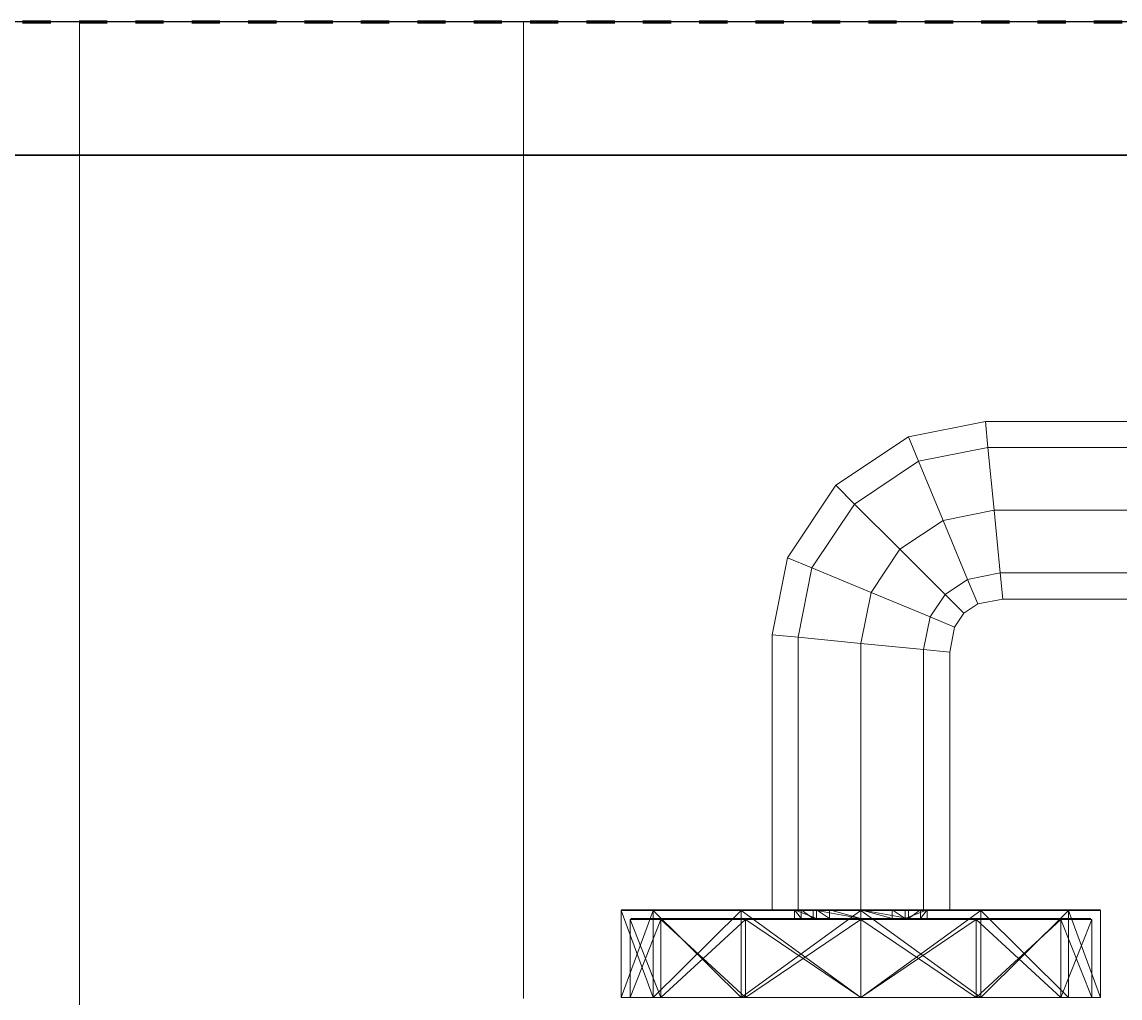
# Model space of a CAD drawing. Header units: millimetres. Extents: x -5300 to 98858, y -5196 to 93886.
# Drawn here: x 15993.5 to 16117.2, y 46375.1 to 46485 of the extents above; entities that cross this region are included whole.
import ezdxf

# ---------------------------------------------------------------- set-up
doc = ezdxf.new("R2010")
doc.units = ezdxf.units.MM
doc.linetypes.add('Штрих', pattern=[6.35, 3.175, -3.175])
doc.linetypes.add('Штрих_2_', pattern=[6.35, 3.175, -3.175])
for name, color, linetype, lineweight, true_color in [('_Разделитель помещений_', 4, 'Штрих', 70, 0x00ffff), ('Двери', 7, 'Continuous', 18, 0x7f7f7f), ('Обобщенные модели', 7, 'Continuous', 18, 0x7f7f7f), ('Стены', 7, 'Continuous', 18, 0x7f7f7f), ('Стены разрез', 7, 'Continuous', 50, 0x7f7f7f)]:
    doc.layers.add(name, color=color, linetype=linetype, lineweight=lineweight, true_color=true_color)

# ---------------------------------------------------------------- blocks, each defined once
blk = doc.blocks.new('СТВ_Перегородка_Кирпич 171644 - СТВ_Перегородка_Кирпич 171644-247664-Подвал')
at = {"layer": 'Стены', "color": 254, "true_color": 0xd4d4d4}
for p, q in [((16000, 46485), (16000, 46485)), ((16000, 46485), (17100, 46485)), ((16000, 46470), (16000, 46485)), ((16000, 46470), (16000, 46470)), ((16000, 46470), (17100, 46470)), ((16000, 46350), (16000, 46470)), ((17100, 46470), (16000, 46470)), ((16000, 46470), (16000, 46470))]:
    blk.add_line(p, q, dxfattribs=at)
at = {"layer": 'Стены разрез', "color": 254, "lineweight": 25, "true_color": 0xd4d4d4}
for p, q in [((17480, 46485), (15765, 46485)), ((21250, 46470), (15750, 46470)), ((15765, 46470), (17480, 46470))]:
    blk.add_line(p, q, dxfattribs=at)
blk = doc.blocks.new('Д-5 171702 - Д-5-247725-Подвал')
at = {"layer": 'Двери', "color": 254, "true_color": 0xd4d4d4}
for p, q in [((16000, 46335), (16000, 46485)), ((16000, 46485), (16050, 46485)), ((16050, 46485), (16000, 46485)), ((16000, 46485), (16000, 46485)), ((16000, 46485), (16050, 46485)), ((16050, 46485), (16000, 46485)), ((16000, 46485), (16000, 46335)), ((16000, 46335), (16000, 46485)), ((16000, 46485), (16000, 46485)), ((16000, 46485), (16000, 46335)), ((17100, 46485), (16000, 46485)), ((16000, 46485), (16000, 46335)), ((16000, 46335), (16000, 46485)), ((16000, 46485), (16000, 46485)), ((16000, 46485), (16000, 46335)), ((16000, 46335), (16000, 46485)), ((16000, 46485), (16050, 46485)), ((16050, 46485), (16000, 46485)), ((16000, 46485), (16000, 46485)), ((16000, 46485), (17100, 46485)), ((16050, 46375), (16050, 46485)), ((16050, 46485), (16050, 46485)), ((16050, 46485), (16050, 46375)), ((16050, 46485), (16050, 46375)), ((16050, 46485), (16050, 46485)), ((16050, 46375), (16050, 46485)), ((16050, 46485), (16050, 46375)), ((16050, 46375), (16050, 46485)), ((16050, 46485), (17050, 46485)), ((17050, 46485), (16050, 46485)), ((16093.36, 46438.28), (16102.02, 46440)), ((16102.02, 46440), (16093.36, 46438.28)), ((16102.02, 46440), (16102.3, 46437.07)), ((16102.3, 46437.07), (16102.02, 46440)), ((16102.02, 46440), (16183.98, 46440)), ((16102.3, 46437.07), (16102.02, 46440)), ((16183.98, 46440), (16102.02, 46440)), ((16102.02, 46440), (16102.3, 46437.07)), ((16085.18, 46432.82), (16093.36, 46438.28)), ((16093.36, 46438.28), (16085.18, 46432.82)), ((16093.36, 46438.28), (16094.5, 46435.52)), ((16094.5, 46435.52), (16093.36, 46438.28)), ((16094.5, 46435.52), (16093.36, 46438.28)), ((16093.36, 46438.28), (16094.5, 46435.52)), ((16102.3, 46437.07), (16094.5, 46435.52)), ((16094.5, 46435.52), (16102.3, 46437.07)), ((16094.5, 46435.52), (16102.3, 46437.07)), ((16102.3, 46437.07), (16094.5, 46435.52)), ((16183.7, 46437.07), (16102.3, 46437.07)), ((16102.3, 46437.07), (16103, 46430)), ((16103, 46430), (16102.3, 46437.07)), ((16102.3, 46437.07), (16183.7, 46437.07)), ((16102.3, 46437.07), (16183.7, 46437.07)), ((16103, 46430), (16102.3, 46437.07)), ((16183.7, 46437.07), (16102.3, 46437.07)), ((16102.3, 46437.07), (16103, 46430)), ((16094.5, 46435.52), (16087.3, 46430.7)), ((16087.3, 46430.7), (16094.5, 46435.52)), ((16087.3, 46430.7), (16094.5, 46435.52)), ((16094.5, 46435.52), (16087.3, 46430.7)), ((16094.5, 46435.52), (16097.26, 46428.86)), ((16097.26, 46428.86), (16094.5, 46435.52)), ((16097.26, 46428.86), (16094.5, 46435.52)), ((16094.5, 46435.52), (16097.26, 46428.86)), ((16079.72, 46424.64), (16085.18, 46432.82)), ((16085.18, 46432.82), (16079.72, 46424.64)), ((16085.18, 46432.82), (16087.3, 46430.7)), ((16087.3, 46430.7), (16085.18, 46432.82)), ((16087.3, 46430.7), (16085.18, 46432.82)), ((16085.18, 46432.82), (16087.3, 46430.7)), ((16087.3, 46430.7), (16082.48, 46423.5)), ((16082.48, 46423.5), (16087.3, 46430.7)), ((16082.48, 46423.5), (16087.3, 46430.7)), ((16087.3, 46430.7), (16082.48, 46423.5)), ((16087.3, 46430.7), (16092.39, 46425.61)), ((16092.39, 46425.61), (16087.3, 46430.7)), ((16092.39, 46425.61), (16087.3, 46430.7)), ((16087.3, 46430.7), (16092.39, 46425.61)), ((16103, 46430), (16097.26, 46428.86)), ((16097.26, 46428.86), (16103, 46430)), ((16097.26, 46428.86), (16103, 46430)), ((16103, 46430), (16097.26, 46428.86)), ((16183, 46430), (16103, 46430)), ((16103, 46430), (16103.7, 46422.93)), ((16103.7, 46422.93), (16103, 46430)), ((16103, 46430), (16183, 46430)), ((16103, 46430), (16183, 46430)), ((16103.7, 46422.93), (16103, 46430)), ((16183, 46430), (16103, 46430)), ((16103, 46430), (16103.7, 46422.93)), ((16097.26, 46428.86), (16092.39, 46425.61)), ((16092.39, 46425.61), (16097.26, 46428.86)), ((16092.39, 46425.61), (16097.26, 46428.86)), ((16097.26, 46428.86), (16092.39, 46425.61)), ((16097.26, 46428.86), (16100.02, 46422.2)), ((16100.02, 46422.2), (16097.26, 46428.86)), ((16100.02, 46422.2), (16097.26, 46428.86)), ((16097.26, 46428.86), (16100.02, 46422.2)), ((16078, 46415.98), (16079.72, 46424.64)), ((16079.72, 46424.64), (16078, 46415.98)), ((16079.72, 46424.64), (16082.48, 46423.5)), ((16082.48, 46423.5), (16079.72, 46424.64)), ((16082.48, 46423.5), (16079.72, 46424.64)), ((16079.72, 46424.64), (16082.48, 46423.5)), ((16092.39, 46425.61), (16089.14, 46420.74)), ((16089.14, 46420.74), (16092.39, 46425.61)), ((16089.14, 46420.74), (16092.39, 46425.61)), ((16092.39, 46425.61), (16089.14, 46420.74)), ((16092.39, 46425.61), (16097.49, 46420.51)), ((16097.49, 46420.51), (16092.39, 46425.61)), ((16097.49, 46420.51), (16092.39, 46425.61)), ((16092.39, 46425.61), (16097.49, 46420.51)), ((16082.48, 46423.5), (16080.93, 46415.7)), ((16080.93, 46415.7), (16082.48, 46423.5)), ((16080.93, 46415.7), (16082.48, 46423.5)), ((16082.48, 46423.5), (16080.93, 46415.7)), ((16082.48, 46423.5), (16089.14, 46420.74)), ((16089.14, 46420.74), (16082.48, 46423.5)), ((16089.14, 46420.74), (16082.48, 46423.5)), ((16082.48, 46423.5), (16089.14, 46420.74)), ((16100.02, 46422.2), (16097.49, 46420.51)), ((16097.49, 46420.51), (16100.02, 46422.2)), ((16097.49, 46420.51), (16100.02, 46422.2)), ((16100.02, 46422.2), (16097.49, 46420.51)), ((16103.7, 46422.93), (16100.02, 46422.2)), ((16100.02, 46422.2), (16103.7, 46422.93)), ((16100.02, 46422.2), (16103.7, 46422.93)), ((16103.7, 46422.93), (16100.02, 46422.2)), ((16100.02, 46422.2), (16101.16, 46419.44)), ((16101.16, 46419.44), (16100.02, 46422.2)), ((16101.16, 46419.44), (16100.02, 46422.2)), ((16100.02, 46422.2), (16101.16, 46419.44)), ((16182.3, 46422.93), (16103.7, 46422.93)), ((16103.7, 46422.93), (16103.98, 46420)), ((16103.98, 46420), (16103.7, 46422.93)), ((16103.7, 46422.93), (16182.3, 46422.93)), ((16103.7, 46422.93), (16182.3, 46422.93)), ((16103.98, 46420), (16103.7, 46422.93)), ((16182.3, 46422.93), (16103.7, 46422.93)), ((16103.7, 46422.93), (16103.98, 46420)), ((16089.14, 46420.74), (16088, 46415)), ((16088, 46415), (16089.14, 46420.74)), ((16088, 46415), (16089.14, 46420.74)), ((16089.14, 46420.74), (16088, 46415)), ((16089.14, 46420.74), (16095.8, 46417.98)), ((16095.8, 46417.98), (16089.14, 46420.74)), ((16095.8, 46417.98), (16089.14, 46420.74)), ((16089.14, 46420.74), (16095.8, 46417.98)), ((16097.49, 46420.51), (16095.8, 46417.98)), ((16095.8, 46417.98), (16097.49, 46420.51)), ((16095.8, 46417.98), (16097.49, 46420.51)), ((16097.49, 46420.51), (16095.8, 46417.98)), ((16097.49, 46420.51), (16099.6, 46418.4)), ((16099.6, 46418.4), (16097.49, 46420.51)), ((16099.6, 46418.4), (16097.49, 46420.51)), ((16097.49, 46420.51), (16099.6, 46418.4)), ((16103.98, 46420), (16101.16, 46419.44)), ((16101.16, 46419.44), (16103.98, 46420)), ((16182.02, 46420), (16103.98, 46420)), ((16103.98, 46420), (16182.02, 46420)), ((16099.6, 46418.4), (16098.56, 46416.84)), ((16098.56, 46416.84), (16099.6, 46418.4)), ((16101.16, 46419.44), (16099.6, 46418.4)), ((16099.6, 46418.4), (16101.16, 46419.44)), ((16095.8, 46417.98), (16095.07, 46414.3)), ((16095.07, 46414.3), (16095.8, 46417.98)), ((16095.07, 46414.3), (16095.8, 46417.98)), ((16095.8, 46417.98), (16095.07, 46414.3)), ((16095.8, 46417.98), (16098.56, 46416.84)), ((16098.56, 46416.84), (16095.8, 46417.98)), ((16098.56, 46416.84), (16095.8, 46417.98)), ((16095.8, 46417.98), (16098.56, 46416.84)), ((16078, 46385), (16078, 46415.98)), ((16078, 46415.98), (16080.93, 46415.7)), ((16080.93, 46415.7), (16078, 46415.98)), ((16078, 46415.98), (16078, 46385)), ((16080.93, 46415.7), (16078, 46415.98)), ((16078, 46415.98), (16080.93, 46415.7)), ((16098.56, 46416.84), (16098, 46414.02)), ((16098, 46414.02), (16098.56, 46416.84)), ((16080.93, 46415.7), (16080.93, 46385)), ((16080.93, 46385), (16080.93, 46415.7)), ((16080.93, 46385), (16080.93, 46415.7)), ((16080.93, 46415.7), (16088, 46415)), ((16088, 46415), (16080.93, 46415.7)), ((16080.93, 46415.7), (16080.93, 46385)), ((16088, 46415), (16080.93, 46415.7)), ((16080.93, 46415.7), (16088, 46415)), ((16088, 46415), (16088, 46385)), ((16088, 46385), (16088, 46415)), ((16088, 46385), (16088, 46415)), ((16088, 46415), (16095.07, 46414.3)), ((16095.07, 46414.3), (16088, 46415)), ((16088, 46415), (16088, 46385)), ((16095.07, 46414.3), (16088, 46415)), ((16088, 46415), (16095.07, 46414.3)), ((16095.07, 46414.3), (16095.07, 46385)), ((16095.07, 46385), (16095.07, 46414.3)), ((16095.07, 46385), (16095.07, 46414.3)), ((16095.07, 46414.3), (16098, 46414.02)), ((16098, 46414.02), (16095.07, 46414.3)), ((16095.07, 46414.3), (16095.07, 46385)), ((16098, 46414.02), (16095.07, 46414.3)), ((16095.07, 46414.3), (16098, 46414.02)), ((16098, 46414.02), (16098, 46385)), ((16098, 46385), (16098, 46414.02)), ((16064.62, 46385), (16061, 46385)), ((16061, 46385), (16064.62, 46385)), ((16061, 46385), (16074.5, 46385)), ((16064.7, 46385), (16061.1, 46385)), ((16061.1, 46385), (16064.7, 46385)), ((16083, 46385), (16061.1, 46385)), ((16083, 46385), (16061.1, 46385)), ((16083, 46385), (16061.1, 46385)), ((16074.5, 46385), (16064.62, 46385)), ((16064.62, 46385), (16074.5, 46385)), ((16064.62, 46385), (16074.5, 46385)), ((16074.55, 46385), (16064.7, 46385)), ((16074.55, 46385), (16064.7, 46385)), ((16081.28, 46385), (16064.7, 46385)), ((16080.53, 46385), (16064.7, 46385)), ((16083, 46385), (16064.7, 46385)), ((16083, 46385), (16064.7, 46385)), ((16083, 46385), (16064.7, 46385)), ((16088, 46385), (16074.5, 46385)), ((16088, 46385), (16074.5, 46385)), ((16101.5, 46385), (16074.5, 46385)), ((16101.5, 46385), (16074.5, 46385)), ((16101.5, 46385), (16074.5, 46385)), ((16074.5, 46385), (16074.5, 46385)), ((16088, 46385), (16074.55, 46385)), ((16088, 46385), (16074.55, 46385)), ((16082.63, 46385), (16074.55, 46385)), ((16081.28, 46385), (16074.55, 46385)), ((16074.55, 46385), (16083, 46385)), ((16074.55, 46385), (16083, 46385)), ((16074.55, 46385), (16084.46, 46385)), ((16080.93, 46385), (16078, 46385)), ((16078, 46385), (16080.93, 46385)), ((16081.28, 46385), (16080.53, 46385)), ((16080.53, 46384), (16080.53, 46385)), ((16080.53, 46385), (16083, 46385)), ((16081.28, 46384), (16080.53, 46385)), ((16080.53, 46385), (16083, 46385)), ((16080.53, 46385), (16083, 46384)), ((16088, 46385), (16080.93, 46385)), ((16080.93, 46385), (16088, 46385)), ((16082.63, 46385), (16081.28, 46385)), ((16081.28, 46385), (16082.63, 46384)), ((16081.28, 46385), (16081.28, 46384)), ((16088, 46385), (16082.63, 46385)), ((16088, 46385), (16082.63, 46385)), ((16088, 46384), (16082.63, 46385)), ((16082.63, 46385), (16082.63, 46384)), ((16083, 46385), (16083, 46384)), ((16083, 46385), (16084.46, 46385)), ((16083, 46385), (16083, 46384)), ((16083, 46385), (16083, 46385)), ((16083, 46385), (16083, 46384)), ((16083, 46385), (16083, 46384)), ((16083, 46385), (16083, 46385)), ((16083, 46385), (16083, 46385)), ((16083, 46385), (16083, 46384)), ((16083, 46385), (16083, 46384)), ((16083, 46385), (16083, 46384)), ((16083, 46385), (16083, 46385)), ((16083, 46385), (16084.46, 46384)), ((16083, 46384), (16083, 46385)), ((16083, 46384), (16083, 46385)), ((16083, 46384), (16083, 46385)), ((16083, 46384), (16083, 46385)), ((16083, 46385), (16083, 46385)), ((16088, 46385), (16084.46, 46385)), ((16088, 46385), (16084.46, 46385)), ((16088, 46384), (16084.46, 46385)), ((16084.46, 46385), (16084.46, 46384)), ((16101.45, 46385), (16088, 46385)), ((16101.45, 46385), (16088, 46385)), ((16093.37, 46385), (16088, 46385)), ((16088, 46385), (16091.54, 46385)), ((16093.37, 46384), (16088, 46385)), ((16093.37, 46385), (16088, 46385)), ((16088, 46385), (16088, 46385)), ((16088, 46385), (16088, 46384)), ((16088, 46385), (16088, 46385)), ((16088, 46385), (16091.54, 46385)), ((16088, 46385), (16091.54, 46384)), ((16088, 46385), (16088, 46384)), ((16088, 46385), (16101.5, 46385)), ((16101.5, 46385), (16088, 46385)), ((16095.07, 46385), (16088, 46385)), ((16088, 46385), (16095.07, 46385)), ((16093, 46385), (16091.54, 46385)), ((16093, 46384), (16091.54, 46385)), ((16101.45, 46385), (16091.54, 46385)), ((16091.54, 46385), (16091.54, 46384)), ((16095.47, 46385), (16093, 46385)), ((16093, 46385), (16093, 46384)), ((16093, 46385), (16093, 46384)), ((16095.47, 46385), (16093, 46385)), ((16095.47, 46385), (16093, 46384)), ((16111.3, 46385), (16093, 46385)), ((16093, 46385), (16093, 46385)), ((16093, 46385), (16093, 46385)), ((16093, 46385), (16114.9, 46385)), ((16093, 46385), (16093, 46384)), ((16093, 46385), (16093, 46384)), ((16093, 46385), (16093, 46384)), ((16093, 46385), (16114.9, 46385)), ((16093, 46385), (16093, 46385)), ((16093, 46385), (16093, 46384)), ((16093, 46385), (16093, 46384)), ((16114.9, 46385), (16093, 46385)), ((16093, 46385), (16093, 46385)), ((16093, 46385), (16093, 46384)), ((16093, 46385), (16093, 46384)), ((16093, 46385), (16111.3, 46385)), ((16093, 46385), (16093, 46385)), ((16093, 46385), (16093, 46384)), ((16093, 46385), (16111.3, 46385)), ((16093, 46385), (16101.45, 46385)), ((16093, 46385), (16093, 46384)), ((16093, 46385), (16101.45, 46385)), ((16094.72, 46385), (16093.37, 46385)), ((16094.72, 46385), (16093.37, 46384)), ((16101.45, 46385), (16093.37, 46385)), ((16093.37, 46384), (16093.37, 46385)), ((16095.47, 46385), (16094.72, 46385)), ((16095.47, 46385), (16094.72, 46384)), ((16094.72, 46385), (16101.45, 46385)), ((16094.72, 46385), (16111.3, 46385)), ((16094.72, 46385), (16094.72, 46384)), ((16098, 46385), (16095.07, 46385)), ((16095.07, 46385), (16098, 46385)), ((16095.47, 46385), (16095.47, 46384)), ((16095.47, 46385), (16111.3, 46385)), ((16101.45, 46385), (16111.3, 46385)), ((16111.3, 46385), (16101.45, 46385)), ((16101.5, 46385), (16111.38, 46385)), ((16111.38, 46385), (16101.5, 46385)), ((16101.5, 46385), (16115, 46385)), ((16101.5, 46385), (16111.38, 46385)), ((16101.5, 46385), (16101.5, 46385)), ((16111.3, 46385), (16114.9, 46385)), ((16114.9, 46385), (16111.3, 46385)), ((16111.38, 46385), (16115, 46385)), ((16115, 46385), (16111.38, 46385)), ((16064.62, 46384.9), (16061, 46384.9)), ((16061, 46384.9), (16064.62, 46384.9)), ((16061, 46384.9), (16061, 46375.1)), ((16064.62, 46384.9), (16061, 46375.1)), ((16061, 46384.9), (16064.62, 46375.1)), ((16064.62, 46384.9), (16061, 46384.9)), ((16061, 46384.9), (16064.62, 46384.9)), ((16061, 46384.9), (16061, 46375.1)), ((16064.62, 46384.9), (16061, 46375.1)), ((16061, 46384.9), (16064.62, 46375.1)), ((16065.48, 46383.9), (16062, 46383.9)), ((16065.48, 46383.9), (16062, 46383.9)), ((16062, 46375.1), (16062, 46383.9)), ((16065.48, 46375.1), (16062, 46383.9)), ((16065.48, 46383.9), (16062, 46375.1)), ((16065.57, 46384), (16062.1, 46384)), ((16065.57, 46384), (16062.1, 46384)), ((16083, 46384), (16062.1, 46384)), ((16083, 46384), (16062.1, 46384)), ((16083, 46384), (16062.1, 46384)), ((16074.5, 46384.9), (16064.62, 46384.9)), ((16074.5, 46384.9), (16064.62, 46384.9)), ((16074.5, 46384.9), (16064.62, 46375.1)), ((16064.62, 46384.9), (16064.62, 46375.1)), ((16074.5, 46375.1), (16064.62, 46384.9)), ((16064.62, 46375.1), (16064.62, 46384.9)), ((16074.5, 46384.9), (16064.62, 46384.9)), ((16074.5, 46384.9), (16064.62, 46384.9)), ((16074.5, 46384.9), (16064.62, 46375.1)), ((16064.62, 46384.9), (16064.62, 46375.1)), ((16074.5, 46375.1), (16064.62, 46384.9)), ((16064.62, 46375.1), (16064.62, 46384.9)), ((16075, 46383.9), (16065.48, 46383.9)), ((16075, 46383.9), (16065.48, 46383.9)), ((16075, 46375.1), (16065.48, 46383.9)), ((16075, 46383.9), (16065.48, 46375.1)), ((16065.48, 46375.1), (16065.48, 46383.9)), ((16065.48, 46383.9), (16065.48, 46375.1)), ((16075.05, 46384), (16065.57, 46384)), ((16075.05, 46384), (16065.57, 46384)), ((16081.28, 46384), (16065.57, 46384)), ((16080.53, 46384), (16065.57, 46384)), ((16083, 46384), (16065.57, 46384)), ((16065.57, 46384), (16083, 46384)), ((16083, 46384), (16065.57, 46384)), ((16088, 46384.9), (16074.5, 46384.9)), ((16088, 46384.9), (16074.5, 46384.9)), ((16088, 46384.9), (16074.5, 46375.1)), ((16074.5, 46384.9), (16074.5, 46375.1)), ((16088, 46375.1), (16074.5, 46384.9)), ((16074.5, 46375.1), (16074.5, 46384.9)), ((16074.5, 46384.9), (16088, 46384.9)), ((16088, 46384.9), (16074.5, 46384.9)), ((16074.5, 46384.9), (16074.5, 46375.1)), ((16074.5, 46375.1), (16088, 46384.9)), ((16088, 46375.1), (16074.5, 46384.9)), ((16074.5, 46375.1), (16074.5, 46384.9)), ((16088, 46383.9), (16075, 46383.9)), ((16088, 46383.9), (16075, 46383.9)), ((16088, 46375.1), (16075, 46383.9)), ((16088, 46383.9), (16075, 46375.1)), ((16075, 46375.1), (16075, 46383.9)), ((16075, 46383.9), (16075, 46375.1)), ((16088, 46384), (16075.05, 46384)), ((16088, 46384), (16075.05, 46384)), ((16082.63, 46384), (16075.05, 46384)), ((16075.05, 46384), (16081.28, 46384)), ((16075.05, 46384), (16084.46, 46384)), ((16075.05, 46384), (16083, 46384)), ((16075.05, 46384), (16083, 46384)), ((16081.28, 46384), (16080.53, 46384)), ((16080.53, 46384), (16083, 46384)), ((16080.53, 46384), (16083, 46384)), ((16082.63, 46384), (16081.28, 46384)), ((16088, 46384), (16082.63, 46384)), ((16088, 46384), (16082.63, 46384)), ((16084.46, 46384), (16083, 46384)), ((16083, 46384), (16083, 46384)), ((16083, 46384), (16083, 46384)), ((16083, 46384), (16083, 46384)), ((16083, 46384), (16083, 46384)), ((16083, 46384), (16083, 46384)), ((16088, 46384), (16084.46, 46384)), ((16088, 46384), (16084.46, 46384)), ((16101.5, 46384.9), (16088, 46384.9)), ((16101.5, 46384.9), (16088, 46384.9)), ((16101.5, 46384.9), (16088, 46375.1)), ((16088, 46384.9), (16088, 46375.1)), ((16101.5, 46375.1), (16088, 46384.9)), ((16088, 46375.1), (16088, 46384.9)), ((16088, 46384.9), (16101.5, 46384.9)), ((16101.5, 46384.9), (16088, 46384.9)), ((16088, 46375.1), (16088, 46384.9)), ((16088, 46384.9), (16101.5, 46375.1)), ((16101.5, 46375.1), (16088, 46384.9)), ((16088, 46375.1), (16088, 46384.9)), ((16100.95, 46384), (16088, 46384)), ((16088, 46384), (16100.95, 46384)), ((16093.37, 46384), (16088, 46384)), ((16091.54, 46384), (16088, 46384)), ((16093.37, 46384), (16088, 46384)), ((16088, 46384), (16088, 46384)), ((16091.54, 46384), (16088, 46384)), ((16088, 46384), (16088, 46384)), ((16101, 46383.9), (16088, 46383.9)), ((16088, 46383.9), (16101, 46383.9)), ((16101, 46375.1), (16088, 46383.9)), ((16088, 46375.1), (16088, 46383.9)), ((16088, 46383.9), (16088, 46375.1)), ((16088, 46375.1), (16101, 46383.9)), ((16093, 46384), (16091.54, 46384)), ((16091.54, 46384), (16100.95, 46384)), ((16095.47, 46384), (16093, 46384)), ((16095.47, 46384), (16093, 46384)), ((16093, 46384), (16093, 46384)), ((16093, 46384), (16100.95, 46384)), ((16093, 46384), (16093, 46384)), ((16093, 46384), (16100.95, 46384)), ((16093, 46384), (16110.43, 46384)), ((16093, 46384), (16093, 46384)), ((16093, 46384), (16110.43, 46384)), ((16093, 46384), (16113.9, 46384)), ((16093, 46384), (16093, 46384)), ((16093, 46384), (16113.9, 46384)), ((16093, 46384), (16093, 46384)), ((16093, 46384), (16110.43, 46384)), ((16093, 46384), (16113.9, 46384)), ((16094.72, 46384), (16093.37, 46384)), ((16093.37, 46384), (16100.95, 46384)), ((16095.47, 46384), (16094.72, 46384)), ((16094.72, 46384), (16110.43, 46384)), ((16094.72, 46384), (16100.95, 46384)), ((16095.47, 46384), (16110.43, 46384)), ((16110.43, 46384), (16100.95, 46384)), ((16100.95, 46384), (16110.43, 46384)), ((16110.52, 46383.9), (16101, 46383.9)), ((16101, 46383.9), (16110.52, 46383.9)), ((16110.52, 46375.1), (16101, 46383.9)), ((16101, 46375.1), (16101, 46383.9)), ((16101, 46375.1), (16101, 46383.9)), ((16101, 46375.1), (16110.52, 46383.9)), ((16111.38, 46384.9), (16101.5, 46384.9)), ((16111.38, 46384.9), (16101.5, 46384.9)), ((16111.38, 46375.1), (16101.5, 46384.9)), ((16101.5, 46384.9), (16101.5, 46375.1)), ((16111.38, 46384.9), (16101.5, 46375.1)), ((16101.5, 46375.1), (16101.5, 46384.9)), ((16101.5, 46384.9), (16111.38, 46384.9)), ((16111.38, 46384.9), (16101.5, 46384.9)), ((16101.5, 46375.1), (16101.5, 46384.9)), ((16101.5, 46375.1), (16111.38, 46384.9)), ((16111.38, 46384.9), (16101.5, 46375.1)), ((16101.5, 46375.1), (16101.5, 46384.9)), ((16110.43, 46384), (16113.9, 46384)), ((16110.43, 46384), (16113.9, 46384)), ((16110.52, 46383.9), (16114, 46383.9)), ((16110.52, 46383.9), (16114, 46383.9)), ((16110.52, 46383.9), (16110.52, 46375.1)), ((16110.52, 46383.9), (16114, 46375.1)), ((16110.52, 46375.1), (16110.52, 46383.9)), ((16110.52, 46375.1), (16114, 46383.9)), ((16111.38, 46384.9), (16115, 46384.9)), ((16115, 46384.9), (16111.38, 46384.9)), ((16111.38, 46375.1), (16111.38, 46384.9)), ((16111.38, 46384.9), (16115, 46375.1)), ((16115, 46375.1), (16111.38, 46384.9)), ((16111.38, 46375.1), (16111.38, 46384.9)), ((16111.38, 46384.9), (16115, 46384.9)), ((16115, 46384.9), (16111.38, 46384.9)), ((16111.38, 46375.1), (16111.38, 46384.9)), ((16111.38, 46384.9), (16115, 46375.1)), ((16115, 46375.1), (16111.38, 46384.9)), ((16111.38, 46375.1), (16111.38, 46384.9)), ((16114, 46375.1), (16114, 46383.9)), ((16115, 46375.1), (16115, 46384.9)), ((16115, 46375.1), (16115, 46384.9)), ((16064.62, 46375.1), (16061, 46375.1)), ((16061, 46375.1), (16064.62, 46375.1)), ((16064.62, 46375.1), (16061, 46375.1)), ((16061, 46375.1), (16064.62, 46375.1)), ((16065.48, 46375.1), (16062, 46375.1)), ((16065.48, 46375.1), (16062, 46375.1)), ((16074.5, 46375.1), (16064.62, 46375.1)), ((16074.5, 46375.1), (16064.62, 46375.1)), ((16074.5, 46375.1), (16064.62, 46375.1)), ((16074.5, 46375.1), (16064.62, 46375.1)), ((16075, 46375.1), (16065.48, 46375.1)), ((16075, 46375.1), (16065.48, 46375.1)), ((16088, 46375.1), (16074.5, 46375.1)), ((16088, 46375.1), (16074.5, 46375.1)), ((16074.5, 46375.1), (16088, 46375.1)), ((16088, 46375.1), (16074.5, 46375.1)), ((16088, 46375.1), (16075, 46375.1)), ((16088, 46375.1), (16075, 46375.1)), ((16101.5, 46375.1), (16088, 46375.1)), ((16101, 46375.1), (16088, 46375.1)), ((16101.5, 46375.1), (16088, 46375.1)), ((16088, 46375.1), (16101, 46375.1)), ((16088, 46375.1), (16101.5, 46375.1)), ((16101.5, 46375.1), (16088, 46375.1)), ((16110.52, 46375.1), (16101, 46375.1)), ((16101, 46375.1), (16110.52, 46375.1)), ((16111.38, 46375.1), (16101.5, 46375.1)), ((16111.38, 46375.1), (16101.5, 46375.1)), ((16101.5, 46375.1), (16111.38, 46375.1)), ((16111.38, 46375.1), (16101.5, 46375.1)), ((16110.52, 46375.1), (16114, 46375.1)), ((16110.52, 46375.1), (16114, 46375.1)), ((16111.38, 46375.1), (16115, 46375.1)), ((16115, 46375.1), (16111.38, 46375.1)), ((16111.38, 46375.1), (16115, 46375.1)), ((16115, 46375.1), (16111.38, 46375.1))]:
    blk.add_line(p, q, dxfattribs=at)
blk = doc.blocks.new('Д-5 171702 - Д-5 171702-247729-Подвал')
blk.add_blockref('Д-5 171702 - Д-5-247725-Подвал', (0, 0))
blk = doc.blocks.new('ПОТ-2_3_0 - ПОТ-2_3_0-249938-Подвал')
at = {"layer": 'Обобщенные модели', "color": 254, "true_color": 0xd4d4d4}
for p, q in [((15765, 46485), (17465, 46485)), ((17465, 46485), (15765, 46485))]:
    blk.add_line(p, q, dxfattribs=at)

msp = doc.modelspace()

# ---------------------------------------------------------------- linework, layer by layer
at = {"layer": '_Разделитель помещений_', "color": 131, "linetype": 'Штрих_2_', "true_color": 0xaaffff}
msp.add_line((15765, 46485), (17465, 46485), dxfattribs=at)

# ---------------------------------------------------------------- block references
at = {"layer": 'Двери', "color": 254, "true_color": 0xd4d4d4}
msp.add_blockref('Д-5 171702 - Д-5 171702-247729-Подвал', (0, 0), dxfattribs=at)
at = {"layer": 'Обобщенные модели', "color": 254, "true_color": 0xd4d4d4}
msp.add_blockref('ПОТ-2_3_0 - ПОТ-2_3_0-249938-Подвал', (0, 0), dxfattribs=at)
at = {"layer": 'Стены', "color": 254, "true_color": 0xd4d4d4}
msp.add_blockref('СТВ_Перегородка_Кирпич 171644 - СТВ_Перегородка_Кирпич 171644-247664-Подвал', (0, 0), dxfattribs=at)

doc.saveas('drawing.dxf')
